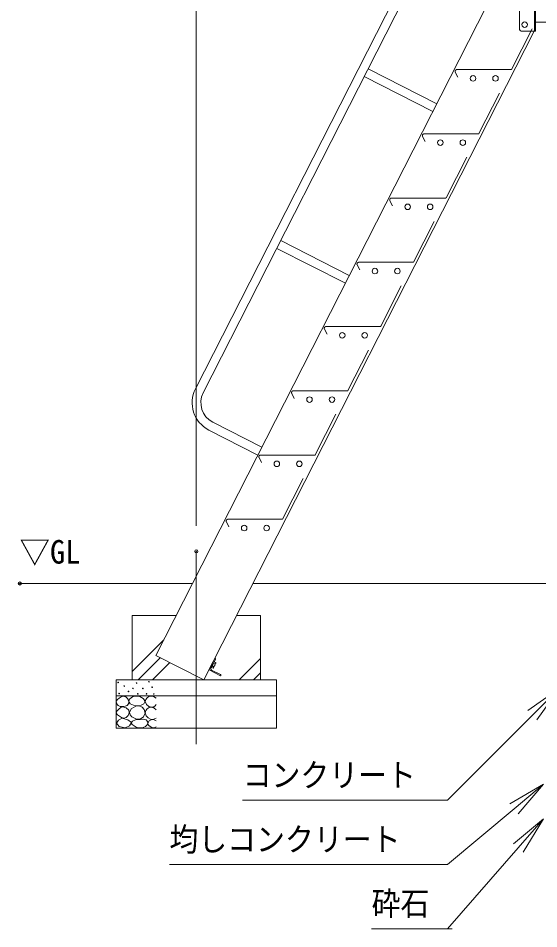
# Model space of a CAD drawing. Units: millimetres at full size, sheet at 1:20; details may follow other scales. Extents: x 10 to 16810, y -20 to 11900.
# Drawn here: x 7586 to 9208, y 2695 to 5530 of the extents above; entities that cross this region are included whole.
import ezdxf
from ezdxf.enums import TextEntityAlignment as Align

# ---------------------------------------------------------------- set-up
doc = ezdxf.new("R2010")
doc.units = ezdxf.units.MM
doc.header["$LTSCALE"] = 20
doc.header["$PDMODE"] = 32
doc.header["$PDSIZE"] = 10
doc.linetypes.add('USER1', pattern=[19.05, 12.7, -6.35])
doc.linetypes.add('USER3', pattern=[50.8, 31.75, -6.35, 6.35, -6.35])
doc.layers.add('LY_5', color=2, linetype='Continuous', lineweight=18)
doc.layers.add('LY_6', color=7, linetype='Continuous', lineweight=0)
doc.styles.add('ＭＳ ゴシック', font='')
doc.styles.get('ＭＳ ゴシック').set_extended_font_data('MS Gothic')

# ---------------------------------------------------------------- blocks, each defined once
blk = doc.blocks.new('-002-MS_3')
at = {"color": 7, "linetype": 'Continuous', "lineweight": 0}
for p, q in [((3.92, 89.34), (0.27, 83.88)), ((9.77, 93.38), (3.92, 89.34)), ((15.99, 96.86), (9.77, 93.38)), ((22.45, 99.4), (15.99, 96.86)), ((29.91, 96.94), (22.45, 99.4)), ((36.07, 92.11), (29.91, 96.94)), ((39.03, 87.18), (36.07, 92.11)), ((39.88, 81.98), (39.03, 87.18)), ((43.36, 91), (39.71, 84.09)), ((51.33, 96.79), (43.36, 91)), ((56.97, 98.88), (51.33, 96.79)), ((61.87, 99.49), (56.97, 98.88)), ((73.64, 97.86), (61.87, 99.49)), ((84.31, 91.65), (73.64, 97.86)), ((89.01, 86.31), (84.31, 91.65)), ((89.98, 81.65), (89.01, 86.31)), ((92.65, 88.94), (90.78, 82.21)), ((97.12, 94.25), (92.65, 88.94)), ((102.27, 97.95), (97.12, 94.25)), ((107.89, 99.64), (102.27, 97.95)), ((116.57, 98.15), (107.89, 99.64)), ((125, 93.3), (116.57, 98.15)), ((0.27, 83.88), (1.28, 76.29)), ((1.28, 76.29), (6.29, 69.94)), ((9.14, 59.48), (2.69, 52.66)), ((6.29, 69.94), (13.15, 67.35)), ((14.58, 63.66), (9.14, 59.48)), ((13.15, 67.35), (20.86, 67.08)), ((19.91, 66.45), (14.58, 63.66)), ((31.08, 63.24), (19.91, 66.45)), ((20.86, 67.08), (28.48, 67.69)), ((28.48, 67.69), (34.81, 70.25)), ((39.24, 55.99), (31.08, 63.24)), ((34.81, 70.25), (38.56, 75.54)), ((38.56, 75.54), (39.88, 81.98)), ((39.71, 84.09), (40.58, 80.12)), ((40.58, 80.12), (44.3, 75.71)), ((47.31, 59.54), (41.33, 48.68)), ((44.3, 75.71), (53.79, 70.93)), ((61.06, 67.6), (47.31, 59.54)), ((53.79, 70.93), (63.76, 69.49)), ((72.24, 68.87), (61.06, 67.6)), ((63.76, 69.49), (71.12, 69.32)), ((71.12, 69.32), (78.63, 70.84)), ((81.06, 65.44), (72.24, 68.87)), ((78.63, 70.84), (86.23, 75.46)), ((87.97, 57.29), (81.06, 65.44)), ((86.23, 75.46), (89.98, 81.65)), ((90.25, 46.52), (87.97, 57.29)), ((90.78, 82.21), (94.45, 73.44)), ((96.8, 60.03), (92.41, 54.25)), ((94.45, 73.44), (102.5, 67)), ((102.77, 63.87), (96.8, 60.03)), ((102.5, 67), (110.8, 64.62)), ((109.47, 65.1), (102.77, 63.87)), ((117.54, 62.64), (109.47, 65.1)), ((110.8, 64.62), (118.03, 65.73)), ((124.68, 57.18), (117.54, 62.64)), ((118.03, 65.73), (122.08, 69.11)), ((122.08, 69.11), (125, 73.65)), ((2.69, 52.66), (0.27, 45.85)), ((0.27, 45.85), (3.9, 41.03)), ((3.9, 41.03), (10.41, 36.67)), ((19.09, 30.52), (7.78, 24.5)), ((10.41, 36.67), (17.05, 32.38)), ((17.05, 32.38), (23.72, 30.33)), ((36.88, 25.89), (19.09, 30.52)), ((23.72, 30.33), (31.36, 32.78)), ((31.36, 32.78), (37.66, 39.2)), ((37.66, 39.2), (40.76, 47.48)), ((40.76, 47.48), (39.24, 55.99)), ((41.33, 48.68), (43.97, 41.48)), ((43.97, 41.48), (49.17, 35.16)), ((49.17, 35.16), (61.76, 28.31)), ((75.12, 27.32), (85.4, 34.78)), ((85.4, 34.78), (90.25, 46.52)), ((92.41, 54.25), (90.78, 47.04)), ((90.78, 47.04), (93.44, 38.43)), ((93.44, 38.43), (99.65, 31.51)), ((99.65, 31.51), (107.29, 27.64)), ((120.01, 28.2), (124.68, 30.88)), ((7.78, 24.5), (0.96, 15.68)), ((0.96, 15.68), (9.45, 4.41)), ((9.45, 4.41), (27.89, 0.3)), ((27.89, 0.3), (42.24, 6.41)), ((47.66, 16.78), (36.88, 25.89)), ((42.24, 6.41), (47.66, 16.78)), ((51.59, 21.5), (47.28, 16.1)), ((47.28, 16.1), (49.96, 11.42)), ((49.96, 11.42), (55.93, 6.91)), ((60.52, 25.56), (51.59, 21.5)), ((55.93, 6.91), (62.4, 3.07)), ((68.66, 27), (60.52, 25.56)), ((61.76, 28.31), (75.12, 27.32)), ((62.4, 3.07), (69.71, 0.69)), ((76.2, 26.37), (68.66, 27)), ((69.71, 0.69), (81.56, 0.93)), ((85.1, 27.83), (76.2, 26.37)), ((81.56, 0.93), (91.88, 5.02)), ((93.5, 25.29), (85.1, 27.83)), ((91.88, 5.02), (96.58, 9.83)), ((97.57, 20.71), (93.5, 25.29)), ((96.58, 9.83), (98.63, 15.56)), ((98.63, 15.56), (97.57, 20.71)), ((102.98, 22.43), (98.7, 15.67)), ((98.7, 15.67), (99.31, 12)), ((99.31, 12), (102.19, 7.75)), ((102.19, 7.75), (109.35, 2.28)), ((111.69, 26.76), (102.98, 22.43)), ((107.29, 27.64), (114.86, 26.76)), ((109.35, 2.28), (116.76, 0.46)), ((118.98, 25.96), (111.69, 26.76)), ((114.86, 26.76), (120.01, 28.2)), ((116.76, 0.46), (121.06, 1.51)), ((125, 22.64), (118.98, 25.96)), ((121.06, 1.51), (125, 3.63))]:
    blk.add_line(p, q, dxfattribs=at)
for centre in [(6.61, 142.18), (102.42, 144.09), (25.62, 130.77), (38.61, 113.98), (52.55, 123.48), (63.96, 139.96), (83.5, 123.55), (112.42, 127.06), (9.77, 107.32), (67.44, 106.37), (95.12, 106.52), (117.28, 105.98)]:
    blk.add_circle(centre, 1, dxfattribs=at)
blk = doc.blocks.new('-003-_U3')
at = {"color": 7, "linetype": 'Continuous', "lineweight": 0}
for p, q in [((-1, 0.1667), (0, 0)), ((0, 0), (-1, 0)), ((-1, -0.1667), (0, 0))]:
    blk.add_line(p, q, dxfattribs=at)

msp = doc.modelspace()

# ---------------------------------------------------------------- linework, layer by layer
at = {"layer": 'LY_5', "color": 7, "lineweight": 0}
for p, q in [((8872.42, 5818.09), (8138.02, 4376.75)), ((8896.65, 5805.74), (8162.26, 4364.4)), ((9046.04, 5570.29), (8014.9, 3546.56)), ((9147.83, 5565.29), (9147.83, 5495.29)), ((9197.83, 5570.29), (9197.83, 5490.29)), ((9197.83, 5517.99), (9197.83, 5562.99)), ((9197.83, 5517.99), (9997.83, 5517.99)), ((9193.83, 5490.29), (8164.59, 3470.29)), ((9197.83, 5490.29), (9152.83, 5490.29)), ((8889.83, 5263.7), (8675.99, 5372.66)), ((8877.48, 5239.47), (8663.64, 5348.43)), ((8617.44, 4729.1), (8403.6, 4838.06)), ((8605.09, 4704.87), (8391.25, 4813.82)), ((8345.04, 4194.5), (8192.15, 4272.4)), ((8332.7, 4170.26), (8179.8, 4248.17)), ((8128.9, 3770.29), (7590.7, 3770.29)), ((9547.03, 3770.29), (8317.45, 3770.29)), ((8077.95, 3670.29), (7940.7, 3670.29)), ((7940.7, 3670.29), (7940.7, 3470.29)), ((8340.7, 3670.29), (8266.5, 3670.29)), ((8340.7, 3470.29), (8340.7, 3670.29)), ((8014.9, 3546.56), (8164.59, 3470.29)), ((8198.64, 3537.11), (8180.48, 3501.47)), ((8186.33, 3506.35), (8200.41, 3533.97)), ((8199.53, 3536.66), (8198.64, 3537.11)), ((8200.53, 3535.49), (8199.53, 3536.66)), ((8200.41, 3533.97), (8200.53, 3535.49)), ((8180.48, 3501.47), (8216.12, 3483.31)), ((8186.09, 3503.29), (8186.33, 3506.35)), ((8188.08, 3500.97), (8186.09, 3503.29)), ((8215.7, 3486.89), (8188.08, 3500.97)), ((7890.7, 3470.29), (8390.7, 3470.29)), ((7890.7, 3470.29), (7890.7, 3320.29)), ((8216.69, 3485.73), (8215.7, 3486.89)), ((8216.12, 3483.31), (8216.57, 3484.2)), ((8216.57, 3484.2), (8216.69, 3485.73)), ((8390.7, 3320.29), (8390.7, 3470.29)), ((7890.7, 3420.29), (8390.7, 3420.29)), ((7890.7, 3320.29), (8390.7, 3320.29))]:
    msp.add_line(p, q, dxfattribs=at)
at = {"layer": 'LY_5', "color": 7, "linetype": 'USER1', "lineweight": 0}
for p, q in [((9194.63, 5570.29), (9194.63, 5490.29)), ((9122.75, 5371), (9187.03, 5497.16)), ((8947.61, 5362.15), (8955.55, 5346.56)), ((8952.6, 5370.29), (9121.59, 5370.29)), ((9020.84, 5171), (9085.12, 5297.16)), ((8845.71, 5162.15), (8853.65, 5146.56)), ((8850.69, 5170.29), (9019.69, 5170.29)), ((8918.94, 4971), (8983.22, 5097.16)), ((8743.8, 4962.15), (8751.74, 4946.56)), ((8748.79, 4970.29), (8917.78, 4970.29)), ((8817.03, 4771), (8881.31, 4897.16)), ((8646.88, 4770.29), (8815.88, 4770.29)), ((8641.9, 4762.15), (8649.84, 4746.56)), ((8715.13, 4571), (8779.41, 4697.16)), ((8544.98, 4570.29), (8713.97, 4570.29)), ((8539.99, 4562.15), (8547.93, 4546.56)), ((8613.22, 4371), (8677.5, 4497.16)), ((8443.07, 4370.29), (8612.07, 4370.29)), ((8438.08, 4362.15), (8446.03, 4346.56)), ((8511.32, 4171), (8575.6, 4297.16)), ((8341.17, 4170.29), (8510.16, 4170.29)), ((8336.18, 4162.15), (8344.12, 4146.56)), ((8409.41, 3971), (8473.69, 4097.16)), ((8239.26, 3970.29), (8408.25, 3970.29)), ((8234.27, 3962.15), (8242.22, 3946.56))]:
    msp.add_line(p, q, dxfattribs=at)
at = {"layer": 'LY_5', "color": 7, "linetype": 'USER3', "lineweight": 0}
msp.add_line((8140.7, 3270.29), (8140.7, 3870.29), dxfattribs=at)
at = {"layer": 'LY_5'}
for p, q in [((8187.78, 3509.18), (8196.69, 3526.67)), ((8201.68, 3522.37), (8194.19, 3507.67)), ((8194.46, 3522.3), (8199.36, 3519.81)), ((8196.69, 3526.67), (8201.59, 3524.18)), ((8201.59, 3524.18), (8201.68, 3522.37)), ((8187.78, 3509.18), (8192.68, 3506.69)), ((8190.01, 3513.56), (8194.9, 3511.06)), ((8192.68, 3506.69), (8194.19, 3507.67))]:
    msp.add_line(p, q, dxfattribs=at)
for centre in [(9163.83, 5510.29), (9003, 5342.99), (9073, 5342.99), (8901.09, 5142.99), (8971.09, 5142.99), (8799.19, 4942.99), (8869.19, 4942.99), (8697.28, 4742.99), (8767.28, 4742.99), (8595.38, 4542.99), (8665.38, 4542.99), (8493.47, 4342.99), (8563.47, 4342.99), (8391.57, 4142.99), (8461.57, 4142.99), (8289.66, 3942.89), (8359.66, 3942.89)]:
    msp.add_circle(centre, 8.65, dxfattribs=at)
at = {"layer": 'LY_5', "color": 7, "lineweight": 0}
for centre, radius, start, end in [((9152.83, 5495.29), 5, 180, 270), ((8223.2, 4333.35), 95.6, 153, 243), ((8223.2, 4333.35), 68.4, 153, 243)]:
    msp.add_arc(centre, radius, start, end, dxfattribs=at)
at = {"layer": 'LY_5', "color": 7, "linetype": 'USER1', "lineweight": 0}
for centre, radius, start, end in [((8952.6, 5364.69), 5.6, 90, 207), ((9121.59, 5371.59), 1.3, 270, 333), ((8850.69, 5164.69), 5.6, 90, 207), ((9019.69, 5171.59), 1.3, 270, 333), ((8748.79, 4964.69), 5.6, 90, 207), ((8917.78, 4971.59), 1.3, 270, 333), ((8646.88, 4764.69), 5.6, 90, 207), ((8815.88, 4771.59), 1.3, 270, 333), ((8544.98, 4564.69), 5.6, 90, 207), ((8713.97, 4571.59), 1.3, 270, 333), ((8443.07, 4364.69), 5.6, 90, 207), ((8612.07, 4371.59), 1.3, 270, 333), ((8341.17, 4164.69), 5.6, 90, 207), ((8510.16, 4171.59), 1.3, 270, 333), ((8239.26, 3964.69), 5.6, 90, 207), ((8408.25, 3971.59), 1.3, 270, 333)]:
    msp.add_arc(centre, radius, start, end, dxfattribs=at)
at = {"layer": 'LY_5'}
for centre, radius, start, end in [((8185.66, 3521.28), 13.78, 312.136, 353.864), ((8196.69, 3523.92), 4.91, 303.00001, 2.99999), ((8190, 3510.8), 4.91, 303.00001, 2.99999)]:
    msp.add_arc(centre, radius, start, end, dxfattribs=at)
at = {"layer": 'LY_6'}
for p, q in [((8140.7, 3950.29), (8140.7, 7410.29)), ((8140.7, 3950.29), (8140.7, 7110.29)), ((7940.7, 3496.31), (8039.78, 3595.38)), ((7959.58, 3470.29), (8028.78, 3539.48)), ((8004.49, 3470.29), (8058.53, 3524.33)), ((8273.89, 3470.29), (8340.7, 3537.1)), ((8318.79, 3470.29), (8340.7, 3492.19)), ((9187.98, 3360.43), (8922.83, 3095.29)), ((8284.83, 3095.29), (8905.87, 3095.29)), ((8922.83, 3095.29), (8882.83, 3095.29)), ((9130.65, 3068.46), (8922.83, 2895.29)), ((9143.7, 2947.04), (8922.83, 2695.29)), ((8056.83, 2895.29), (8906.83, 2895.29)), ((8922.83, 2895.29), (8882.83, 2895.29)), ((8686.83, 2695.29), (8938.24, 2695.29)), ((8922.83, 2695.29), (8882.83, 2695.29))]:
    msp.add_line(p, q, dxfattribs=at)
for p in [(8140.7, 3870.29), (8140.7, 3870.29), (7590.7, 3770.29)]:
    msp.add_point(p, dxfattribs=at)

# ---------------------------------------------------------------- block references
at = {"layer": 'LY_5'}
msp.add_blockref('-002-MS_3', (7890.7, 3320.29), dxfattribs=at)
at = {"layer": 'LY_6', "xscale": 120, "yscale": 120}
for p, rotation in [((9272.83, 3445.29), 45), ((9222.83, 3145.29), 39.80557), ((9222.83, 3037.25), 48.73992)]:
    msp.add_blockref('-003-_U3', p, dxfattribs=dict(at, rotation=rotation))

# ---------------------------------------------------------------- texts
at = {"layer": 'LY_6', "style": 'ＭＳ ゴシック'}
for s, width, p in [('▽GL', 0.95, (7589.71, 3810.29)), ('コンクリート', 0.9, (8284.83, 3115.29)), ('均しコンクリート', 0.9, (8056.83, 2915.29)), ('砕石', 0.9, (8686.83, 2715.29))]:
    msp.add_text(s, height=73.31, dxfattribs=dict(at, width=width)).set_placement(p, align=Align.BOTTOM_LEFT)

doc.saveas('drawing.dxf')
